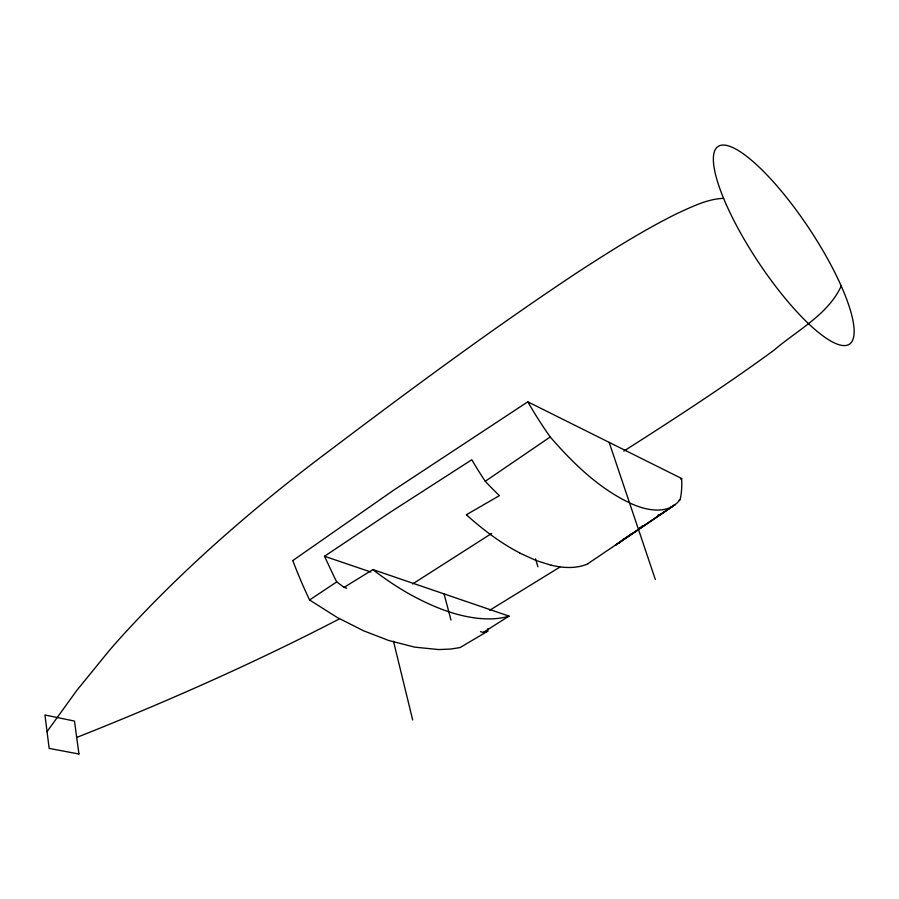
<?xml version="1.0" encoding="UTF-8"?>
<svg xmlns="http://www.w3.org/2000/svg" width="899" height="899" viewBox="0 0 899 899"><rect width="100%" height="100%" fill="white"/><g stroke="black" fill="none" stroke-linecap="round" stroke-linejoin="round"><path stroke-width="1.35" d="M841.183 286.107C828.08 314.729 796.919 330.427 773.859 350.318C725.246 385.907 674.643 418.676 623.872 451.084M47.051 731.617L76.561 690.724L109.229 650.573A1302.73 410.023 -21.5 0 1 124.208 633.694C185.868 566.426 255.102 506.474 328.045 451.759C409.966 389.896 492.495 328.708 578.091 271.992C610.286 251.091 642.83 230.504 677.262 213.434C692.016 206.804 707.097 198.96 723.594 198.342M527.792 401.819L681.656 478.504A168.731 64.874 56.1 0 1 680.161 499.496C668.081 515.723 645.077 510.317 629.525 502.856C598.195 487.809 572.753 462.951 550.233 436.97A165.978 62.829 56.4 0 1 527.803 401.819L393.593 490.225L292.793 560.571M679.161 500.181L680.15 499.473M658.135 515.037L658.945 514.475M627.94 536.197L622.355 540.108A172.777 71.223 55.9 0 1 616.658 544.389M629.806 534.883L631.682 533.579M639.2 528.309L642.976 525.668M346.733 588.227L344.081 587.373L336.732 581.9A230.11 111.768 57.4 0 1 334.293 577.102L324.517 556.267L391.132 511.666L471.806 459.749A174.62 72.291 56.5 0 0 485.258 481.291A174.496 72.572 55.7 0 0 497.653 493.933L499.428 495.641L466.469 514.678M550.233 436.97L485.258 481.28M619.231 542.715L675.104 504.496L615.77 544.884L616.658 544.389M588.204 563.482L673.081 506.148M336.732 581.9L309.582 599.97A271.004 133.097 57.8 0 1 292.816 560.571M680.655 479.156L681.656 478.504M412.663 583.912L491.697 533.41M344.081 587.373L372.905 569.573L509.025 616.107L483.156 632.491L480.504 631.637M487.82 628.806A253.237 134.693 54.7 0 1 487.752 631.188L460.074 647.561L450.747 649.044L438.757 649.572L414.866 647.168L388.795 640.515L363.477 630.75L336.968 617.332L309.582 599.97M559.807 567.134L489.73 610.252M338.968 619.119C253.765 663.271 165.877 702.074 76.707 737.461M487.752 631.188L483.156 632.491M480.572 618.579C456.782 616.411 434.172 607.353 413.293 596.149A245.472 115.881 54.3 0 1 372.894 569.64M551.256 565.291L536.04 560.493L519.723 553.031M324.517 556.267L370.871 572.022M609.162 442.375L655.337 579.518M535.534 558.785L537.917 566.786M444.061 593.891L450.983 620.052M393.492 641.268L412.675 719.953M519.689 552.919A206.556 88.428 55.3 0 1 466.446 514.824M588.306 563.651A206.062 88.023 55.3 0 1 551.211 565.168M509.07 616.175A244.022 114.656 54.5 0 1 480.538 618.512M78.943 754.014L49.164 748.406L44.95 714.997L74.493 721.077L78.943 754.014M726.392 204.871A118.69 30.442 56.4 0 0 847.69 345.036A118.69 30.442 56.4 0 0 777.017 185.992A118.69 30.442 56.4 0 0 726.392 204.871"/></g></svg>
